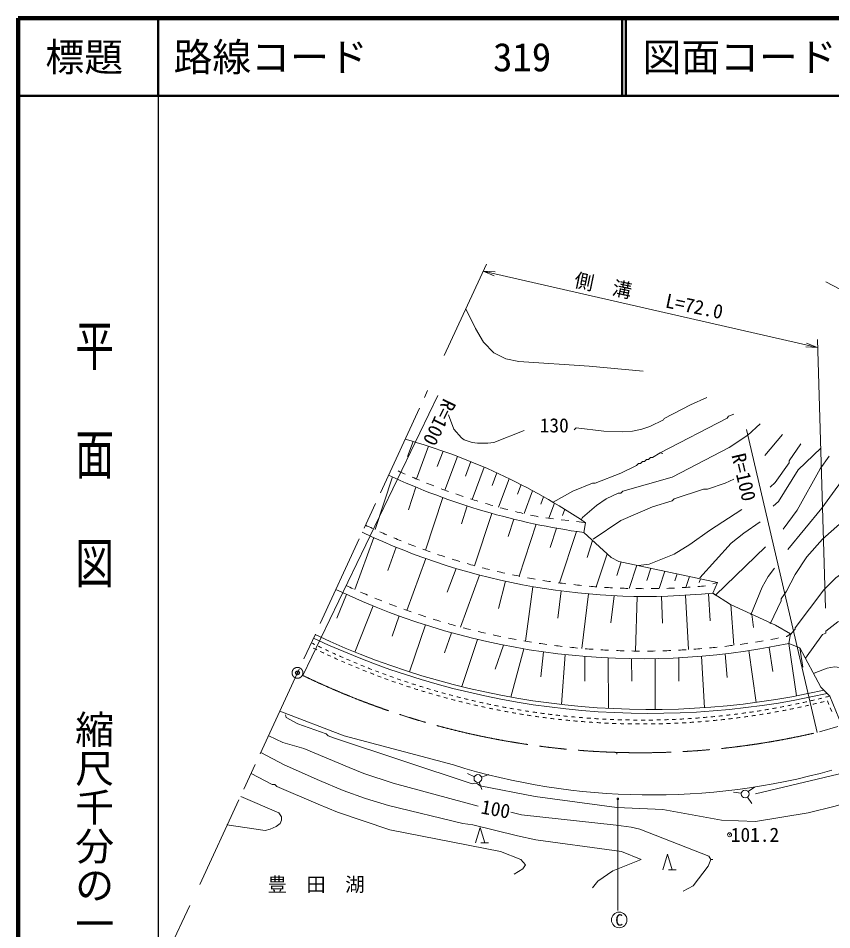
# Model space of a CAD drawing. Units: millimetres, scale not verified. Extents: x 40000 to 680000, y 20000 to 380000.
# Drawn here: x 40000 to 144756, y 262718 to 380000 of the extents above; entities that cross this region are included whole.
import ezdxf
from ezdxf.enums import TextEntityAlignment as Align

# ---------------------------------------------------------------- set-up
doc = ezdxf.new("R2010")
doc.units = ezdxf.units.MM
doc.header["$LTSCALE"] = 1000
doc.header["$PDMODE"] = 32
doc.header["$PDSIZE"] = 500
doc.linetypes.add('CHAIN', pattern=[18.5, 12, -1.5, 3.5, -1.5])
for name, color, linetype, lineweight in [('M-BGD', 7, 'Continuous', 13), ('M-BMK', 2, 'CHAIN', 13), ('M-STR-HTXT', 7, 'Continuous', 13), ('M-TTL', 2, 'Continuous', 140), ('M-TTL-BAND', 7, 'Continuous', 25), ('M-TTL-LINE', 7, 'Continuous', 50)]:
    doc.layers.add(name, color=color, linetype=linetype, lineweight=lineweight)
doc.layers.add('M-OTRS', color=6, linetype='Continuous')
doc.layers.add('M-TTL-TXT', color=7, linetype='Continuous')
doc.styles.add('@ＭＳ ゴシック', font='')
doc.styles.add('ＭＳ ゴシック', font='')
doc.styles.get('@ＭＳ ゴシック').set_extended_font_data('@MS Gothic')
doc.styles.get('ＭＳ ゴシック').set_extended_font_data('MS Gothic')

# ---------------------------------------------------------------- blocks, each defined once
blk = doc.blocks.new('電力柱1')
at = {"color": 7, "linetype": 'Continuous', "lineweight": 13}
for p, q in [((-0.49, 0.061), (-1.483, 0.18)), ((0.4, 0.311), (1.186, 0.93)), ((0.316, -0.391), (0.934, -1.176))]:
    blk.add_line(p, q, dxfattribs=at)
blk.add_circle((0.007, 0.002), 0.5, dxfattribs=at)
blk = doc.blocks.new('針葉樹林')
at = {"color": 7, "linetype": 'Continuous', "lineweight": 13}
for p, q in [((-0.6, 0), (0, 2)), ((0, 2), (0.6, 0)), ((0.1, 0), (1.1, 0))]:
    blk.add_line(p, q, dxfattribs=at)
blk = doc.blocks.new('カーブミラー')
at = {"color": 7, "linetype": 'Continuous', "lineweight": 13}
blk.add_circle((0, 0), 1, dxfattribs=at)
at = {"color": 7, "style": 'ＭＳ ゴシック'}
blk.add_text('C', height=1.47, dxfattribs=at).set_placement((0, 0), align=Align.MIDDLE_CENTER)
blk = doc.blocks.new('open_arrow')
at = {"color": 0, "linetype": 'Continuous', "lineweight": -2}
blk.add_lwpolyline([(7.5, 1.25), (0, 0), (7.5, -1.25)], dxfattribs=at)

msp = doc.modelspace()

# ---------------------------------------------------------------- linework, layer by layer
at = {"layer": 'M-BGD'}
for p, q in [((113522, 335252), (120465, 334575)), ((138414, 326447), (136128, 323737)), ((90856, 325538), (90142, 323618)), ((92833, 324928), (91269, 320725)), ((94701, 324300), (93960, 322307)), ((122666, 324076), (123005, 323991)), ((96543, 323630), (94929, 319293)), ((98285, 322949), (97583, 321063)), ((144425, 323653), (143240, 322044)), ((100002, 322231), (98460, 318088)), ((101626, 321507), (101021, 319882)), ((147389, 322383), (143494, 316964)), ((88172, 320989), (85951, 314202)), ((103228, 320751), (101863, 317084)), ((91200, 319671), (90243, 316749)), ((104743, 319996), (104283, 318761)), ((106238, 319210), (105139, 316259)), ((94662, 318325), (92446, 311554)), ((107652, 318430), (107291, 317460)), ((97814, 317244), (97058, 314935)), ((109047, 317622), (108326, 315686)), ((110368, 316823), (110071, 316026)), ((143494, 316964), (139091, 311630)), ((100967, 316294), (98763, 309560)), ((103832, 315542), (103107, 313326)), ((107928, 315737), (108919, 315610)), ((106693, 314892), (104506, 308208)), ((109290, 314389), (108474, 311898)), ((109911, 315483), (110903, 315356)), ((111895, 315230), (112887, 315103)), ((112845, 313831), (113063, 315080)), ((112887, 315103), (113063, 315080)), ((85780, 313181), (83323, 306500)), ((111880, 313968), (109712, 307344)), ((116362, 310601), (112845, 313831)), ((113953, 312814), (113238, 310630)), ((88682, 311929), (87580, 308930)), ((115814, 311104), (114422, 306849)), ((136213, 311969), (129778, 305788)), ((92505, 310471), (90056, 303808)), ((117356, 310113), (116362, 310601)), ((117645, 310052), (117065, 308280)), ((130045, 307414), (117356, 310113)), ((96372, 309205), (95246, 306142)), ((119654, 309624), (118675, 306632)), ((121458, 309241), (120946, 307676)), ((123241, 308861), (122508, 306621)), ((124843, 308521), (124548, 307621)), ((99395, 308356), (96938, 301671)), ((102724, 307558), (101833, 304052)), ((126425, 308184), (125960, 306761)), ((127847, 307882), (127688, 307397)), ((129439, 306042), (130045, 307414)), ((129451, 307229), (130037, 307397)), ((106277, 306861), (105300, 299849)), ((109917, 306309), (109492, 302809)), ((143748, 306465), (140023, 301555)), ((82281, 305872), (81021, 302809)), ((113418, 305928), (112566, 298919)), ((116743, 305702), (116316, 302189)), ((119699, 305612), (119462, 298580)), ((122827, 305628), (122966, 302168)), ((125940, 305758), (126304, 298761)), ((128885, 305987), (129101, 302488)), ((129439, 306042), (129778, 305788)), ((131732, 304565), (129439, 306042)), ((85683, 304399), (83344, 298453)), ((137505, 301922), (131732, 304565)), ((131756, 304550), (132157, 299327)), ((89038, 303103), (88159, 300483)), ((134474, 303310), (134675, 301606)), ((92428, 301944), (90400, 295902)), ((139455, 300779), (137505, 301922)), ((140023, 301555), (140023, 301385)), ((95770, 300944), (94893, 298334)), ((138958, 300470), (139455, 300779)), ((139205, 299565), (139455, 300779)), ((140023, 301385), (139430, 300708)), ((144002, 301131), (144002, 300877)), ((99143, 300073), (97105, 294005)), ((102466, 299348), (101426, 296249)), ((140630, 299003), (139205, 299565)), ((139205, 299565), (140208, 292809)), ((105109, 298862), (103414, 292662)), ((107638, 298472), (107296, 295260)), ((110418, 298127), (109962, 291702)), ((127990, 297914), (128354, 291293)), ((131037, 298223), (131276, 295180)), ((134081, 298634), (135029, 291972)), ((136697, 299023), (137171, 295932)), ((143366, 293942), (140630, 299003)), ((140630, 299003), (141021, 296493)), ((112970, 297885), (112978, 294720)), ((115969, 297694), (115985, 291200)), ((118986, 297600), (118993, 294715)), ((122005, 297606), (122022, 291057)), ((125043, 297713), (125051, 294709)), ((144171, 296390), (142478, 295713)), ((144491, 292780), (143366, 293942)), ((144381, 291723), (144197, 292188)), ((146071, 289012), (144491, 292780)), ((81990, 287654), (73692, 290863)), ((144749, 290794), (144565, 291259)), ((96029, 283924), (81990, 287654)), ((117078, 285468), (117078, 285299)), ((148913, 283521), (134943, 280219)), ((98790, 281573), (99129, 281489)), ((129185, 271752), (129439, 271752))]:
    msp.add_line(p, q, dxfattribs=at)
at = {"layer": 'M-BGD', "linetype": 'CHAIN'}
msp.add_line((63388, 268536), (92719, 332094), dxfattribs=at)
at = {"layer": 'M-BGD'}
for points in [[(144002, 346089), (148828, 343549), (148997, 343295), (151622, 341941)], [(97617, 342593), (98875, 340078), (99891, 338300), (101245, 336945), (102769, 336183), (104463, 335845), (113522, 335252)], [(128677, 331188), (126561, 330257), (123174, 328479), (123089, 328309), (121311, 327463), (120295, 327124), (119110, 326870), (117840, 326785), (115385, 326870), (111829, 327293), (111575, 327039)], [(95403, 328987), (96081, 327124), (97097, 326023), (97435, 325769), (98451, 325431), (99129, 325346), (100483, 325346), (101245, 325431), (105140, 326955)], [(132149, 329071), (131471, 328817), (131302, 328563), (122666, 324076)], [(135535, 327801), (133927, 326362), (131556, 324753), (124190, 320943), (117840, 319165), (117586, 318911), (117247, 318911), (115723, 318149), (114453, 317303), (112675, 315779), (112473, 315475)], [(140785, 325261), (139261, 323060), (139261, 322806), (137483, 320266), (136805, 319673)], [(122666, 324076), (121650, 323483), (121396, 323483), (121142, 323229), (120888, 323229), (120634, 322975), (120380, 322975), (120126, 322721), (119872, 322721), (119618, 322467), (117586, 321451), (114284, 320181), (113945, 320181), (111405, 319165), (108888, 317716)], [(143325, 324669), (140446, 321875), (137906, 317811), (137229, 317218)], [(143240, 322044), (140277, 316710), (138499, 314255)], [(132149, 320689), (131048, 320181), (128762, 319419), (128254, 319419), (124444, 318149), (124190, 317895), (121650, 317133), (117586, 315355), (114030, 312985)], [(151961, 319927), (151791, 319927), (149929, 317980), (148659, 316964), (147981, 316625), (146542, 315609), (143579, 312985)], [(133165, 316795), (129016, 314085), (126476, 312307), (124444, 311037), (121227, 309767), (119872, 309598)], [(135535, 315186), (133419, 313747), (131810, 312477), (127746, 307989)], [(138922, 306296), (140023, 308413), (141547, 310699), (143579, 312985)], [(137398, 309259), (136551, 308159), (135789, 306804), (134350, 303248)], [(143748, 306465), (145272, 307989), (146542, 308921), (147812, 309429), (149336, 309429), (149844, 309259), (150352, 308921), (151199, 307651), (151707, 305619), (151707, 304772), (151961, 303587), (152215, 302825), (152977, 300962), (153485, 300200), (154247, 299438), (156617, 298083), (158819, 297745), (159073, 297491)], [(138922, 306296), (138245, 305280), (138245, 305026), (136805, 302063)], [(144002, 301131), (145526, 302317), (146457, 302401), (147558, 301893), (148151, 301131), (149251, 298845), (149929, 297660), (150691, 296644), (151961, 295543), (153231, 295035)], [(141377, 297660), (143579, 300708), (144002, 300877)], [(144171, 296390), (145103, 296559), (147135, 296305), (150860, 293342)], [(74406, 290379), (74491, 290040), (76015, 289193), (79655, 287923), (79909, 287669), (80587, 287415), (98451, 281489), (98790, 281573)], [(72289, 287669), (74067, 286823), (76777, 286061), (82619, 283605), (84481, 282843), (88291, 281573), (99213, 278610)], [(71231, 285531), (74237, 283944), (78809, 281912), (81857, 280642), (84735, 279626), (87699, 278695), (97266, 276409)], [(70003, 282843), (72713, 281404), (73051, 281404), (73305, 281150), (78639, 278864), (81095, 277848), (87868, 275562), (102092, 272768), (104717, 271752), (105309, 271075), (104971, 270567), (103870, 269889)], [(117078, 278441), (106579, 279880), (99467, 281235), (99129, 281489)], [(68649, 279880), (73559, 277763), (73898, 277255), (73898, 276832), (73729, 276409), (73221, 275985), (72459, 275647), (71781, 275477), (66871, 276239)], [(149082, 279795), (145187, 278610), (141716, 277763), (134943, 276663), (130540, 276832), (123005, 278187), (117078, 278441)], [(103447, 277848), (104801, 277509), (116993, 276155)], [(97266, 276409), (98536, 276239), (104293, 274800), (106664, 274292), (116739, 272937)], [(116993, 276155), (118941, 275901), (120041, 275647), (128931, 272175), (129185, 271752)], [(116739, 272937), (117671, 272768), (120211, 271752), (116570, 270313)], [(129185, 271752), (128847, 270905), (126899, 268365), (125629, 267688)], [(113945, 268111), (114623, 268958), (116570, 270313)]]:
    msp.add_lwpolyline(points, dxfattribs=at)
msp.add_circle((117206, 279566), 100, dxfattribs=at)
for centre, radius, start, end in [((68244, 248711), 80085, 55.96875, 74.36353), ((124645, 400603), 86571, 245.62126, 246.2831), ((124645, 400603), 87571, 245.04361, 262.25598), ((124645, 400603), 86571, 246.94494, 247.60677), ((124645, 400603), 86571, 248.26861, 248.93045), ((124645, 400603), 86571, 249.59229, 250.25412), ((124645, 400603), 86571, 250.91596, 251.5778), ((124645, 400603), 86571, 252.23964, 252.90147), ((124645, 400603), 86571, 253.56331, 254.22515), ((124645, 400603), 86571, 254.88699, 255.54882), ((124645, 400603), 86571, 256.21066, 256.8725), ((124645, 400603), 86571, 257.53434, 258.19617), ((120829, 390456), 83852, 244.49718, 245.18048), ((120829, 390456), 84852, 244.50578, 275.82408), ((120829, 390456), 83852, 245.86378, 246.54708), ((120829, 390456), 83852, 247.23038, 247.91368), ((120829, 390456), 83852, 248.59698, 249.28028), ((120829, 390456), 83852, 249.96358, 250.64688), ((120829, 390456), 83852, 251.33018, 252.01348), ((120829, 390456), 83852, 252.69678, 253.38008), ((120829, 390456), 83852, 254.06338, 254.74668), ((120829, 390456), 83852, 255.42998, 256.11328), ((120829, 390456), 83852, 256.79657, 257.47987), ((120829, 390456), 83852, 258.16317, 258.84647), ((120829, 390456), 83852, 259.52977, 260.21307), ((120829, 390456), 83852, 260.89637, 261.57967), ((120829, 390456), 83852, 262.26297, 262.94627), ((120305, 389024), 91433, 244.47966, 281.92922), ((120479, 389629), 91054, 245.16644, 245.79569), ((120479, 389629), 91054, 246.42494, 247.05419), ((120829, 390456), 83852, 263.62957, 264.31287), ((120829, 390456), 83852, 264.99617, 265.67947), ((120829, 390456), 83852, 266.36277, 267.04607), ((120829, 390456), 83852, 267.72937, 268.41267), ((120829, 390456), 83852, 269.09597, 269.77927), ((120829, 390456), 83852, 270.46256, 271.14586), ((120829, 390456), 83852, 271.82916, 272.51246), ((120829, 390456), 83852, 273.19576, 273.87906), ((120829, 390456), 83852, 274.56236, 275.24155), ((120479, 389629), 91054, 247.68344, 248.31269), ((120479, 389629), 91054, 248.94194, 249.57119), ((120479, 389629), 91054, 250.20044, 250.82969), ((120479, 389629), 91054, 251.45894, 252.08819), ((120479, 389629), 91054, 252.71744, 253.34668), ((120479, 389629), 91054, 253.97593, 254.60518), ((120479, 389629), 91054, 255.23443, 255.86368), ((121411, 392696), 101640, 244.8562, 282.69847), ((120479, 389629), 91054, 256.49293, 257.12218), ((120479, 389629), 91054, 257.75143, 258.38068), ((120479, 389629), 91054, 259.00993, 259.63918), ((120479, 389629), 91054, 280.40443, 281.03368), ((120479, 389629), 91054, 281.66293, 281.70941), ((120335, 385896), 96199, 243.7201, 244.0179), ((121411, 392696), 102140, 244.85802, 282.86927), ((120335, 385896), 96199, 244.3157, 244.6135), ((120479, 389629), 91054, 260.26843, 260.89768), ((120479, 389629), 91054, 261.52693, 262.15618), ((120479, 389629), 91054, 262.78543, 263.41468), ((120479, 389629), 91054, 275.37043, 275.99968), ((120479, 389629), 91054, 276.62893, 277.25818), ((120479, 389629), 91054, 277.88743, 278.51668), ((120479, 389629), 91054, 279.14593, 279.77518), ((120335, 385896), 96699, 244.02416, 244.32042), ((120335, 385896), 96699, 244.61668, 244.91294), ((120335, 385896), 96199, 244.9113, 245.2091), ((120335, 385896), 96699, 245.2092, 245.50546), ((120335, 385896), 96199, 245.5069, 245.8047), ((120335, 385896), 96199, 246.1025, 246.4003), ((120479, 389629), 91054, 264.04393, 264.67318), ((120479, 389629), 91054, 265.30243, 265.93168), ((120479, 389629), 91054, 266.56093, 267.19018), ((120479, 389629), 91054, 267.81943, 268.44868), ((120479, 389629), 91054, 269.07793, 269.70718), ((120479, 389629), 91054, 270.33643, 270.96568), ((120479, 389629), 91054, 271.59493, 272.22418), ((120479, 389629), 91054, 272.85343, 273.48268), ((120479, 389629), 91054, 274.11193, 274.74118), ((120335, 385896), 96699, 245.80172, 246.09797), ((120335, 385896), 96699, 246.39423, 246.69049), ((120335, 385896), 96199, 246.6981, 246.9959), ((120335, 385896), 96699, 246.98675, 247.28301), ((120335, 385896), 96199, 247.2937, 247.5915), ((120335, 385896), 96199, 247.8893, 248.1871), ((120335, 385896), 96699, 247.57927, 247.87553), ((120335, 385896), 96699, 248.17179, 248.46805), ((120335, 385896), 96199, 248.4849, 248.7827), ((120335, 385896), 96699, 248.76431, 249.06057), ((120335, 385896), 96199, 249.0805, 249.37829), ((120335, 385896), 96199, 249.67609, 249.97389), ((120335, 385896), 96699, 249.35683, 249.65309), ((120335, 385896), 96699, 249.94935, 250.24561), ((120335, 385896), 96199, 250.27169, 250.56949), ((120335, 385896), 96699, 250.54187, 250.83813), ((120335, 385896), 96199, 250.86729, 251.16509), ((120335, 385896), 96699, 251.13439, 251.43065), ((120335, 385896), 96199, 251.46289, 251.76069), ((120335, 385896), 96699, 251.72691, 252.02317), ((120335, 385896), 96199, 252.05849, 252.35629), ((120335, 385896), 96699, 252.31943, 252.61569), ((120335, 385896), 96199, 252.65409, 252.95189), ((120335, 385896), 96699, 252.91195, 253.20821), ((120335, 385896), 96199, 253.24969, 253.54749), ((120335, 385896), 96199, 253.84529, 254.14309), ((120335, 385896), 96199, 254.44089, 254.73869), ((120335, 385896), 96699, 253.50447, 253.80073), ((120335, 385896), 96699, 254.09699, 254.39325), ((120335, 385896), 96699, 254.68951, 254.98576), ((120335, 385896), 96199, 255.03649, 255.33428), ((120335, 385896), 96699, 255.28202, 255.57828), ((120335, 385896), 96199, 255.63208, 255.92988), ((120335, 385896), 96699, 255.87454, 256.1708), ((120335, 385896), 96199, 256.22768, 256.52548), ((120335, 385896), 96199, 256.82328, 257.12108), ((120335, 385896), 96199, 282.43404, 282.73184), ((120335, 385896), 96199, 283.02964, 283.32744), ((120335, 385896), 96199, 283.62524, 283.92304), ((120335, 385896), 96699, 283.72295, 284.01921), ((120335, 385896), 96199, 284.22084, 284.51864), ((120335, 385896), 96199, 284.51864, 284.54283), ((120335, 385896), 96699, 256.46706, 256.76332), ((120335, 385896), 96699, 257.05958, 257.35584), ((120335, 385896), 96199, 257.41888, 257.71668), ((120335, 385896), 96699, 257.6521, 257.94836), ((120335, 385896), 96199, 258.01448, 258.31228), ((120335, 385896), 96699, 258.24462, 258.54088), ((120335, 385896), 96199, 258.61008, 258.90788), ((120335, 385896), 96699, 258.83714, 259.1334), ((120335, 385896), 96199, 259.20568, 259.50348), ((120335, 385896), 96199, 259.80128, 260.09908), ((120335, 385896), 96199, 260.39688, 260.69468), ((120335, 385896), 96199, 260.99248, 261.29027), ((120335, 385896), 96199, 278.86044, 279.15824), ((120335, 385896), 96199, 279.45604, 279.75384), ((120335, 385896), 96199, 280.05164, 280.34944), ((120335, 385896), 96199, 280.64724, 280.94504), ((120335, 385896), 96699, 280.76036, 281.05662), ((120335, 385896), 96199, 281.24284, 281.54064), ((120335, 385896), 96699, 281.35287, 281.64913), ((120335, 385896), 96199, 281.83844, 282.13624), ((120335, 385896), 96699, 281.94539, 282.24165), ((120335, 385896), 96699, 282.53791, 282.83417), ((120335, 385896), 96699, 283.13043, 283.42669), ((120335, 385896), 96699, 259.42966, 259.72592), ((120335, 385896), 96699, 260.02218, 260.31844), ((120335, 385896), 96699, 260.6147, 260.91096), ((120335, 385896), 96699, 261.20722, 261.50348), ((120335, 385896), 96199, 261.58807, 261.88587), ((120335, 385896), 96699, 261.79974, 262.096), ((120335, 385896), 96199, 262.18367, 262.48147), ((120335, 385896), 96699, 262.39226, 262.68852), ((120335, 385896), 96199, 262.77927, 263.07707), ((120335, 385896), 96699, 262.98478, 263.28104), ((120335, 385896), 96199, 263.37487, 263.67267), ((120335, 385896), 96699, 263.57729, 263.87355), ((120335, 385896), 96199, 263.97047, 264.26827), ((120335, 385896), 96699, 264.16981, 264.46607), ((120335, 385896), 96199, 264.56607, 264.86387), ((120335, 385896), 96199, 265.16167, 265.45947), ((120335, 385896), 96199, 265.75727, 266.05507), ((120335, 385896), 96199, 266.35287, 266.65067), ((120335, 385896), 96199, 266.94846, 267.24626), ((120335, 385896), 96199, 267.54406, 267.84186), ((120335, 385896), 96199, 268.13966, 268.43746), ((120335, 385896), 96199, 268.73526, 269.03306), ((120335, 385896), 96199, 269.33086, 269.62866), ((120335, 385896), 96199, 269.92646, 270.22426), ((120335, 385896), 96199, 270.52206, 270.81986), ((120335, 385896), 96199, 271.11766, 271.41546), ((120335, 385896), 96199, 271.71326, 272.01106), ((120335, 385896), 96199, 272.30886, 272.60666), ((120335, 385896), 96199, 272.90445, 273.20225), ((120335, 385896), 96199, 273.50005, 273.79785), ((120335, 385896), 96199, 274.09565, 274.39345), ((120335, 385896), 96199, 274.69125, 274.98905), ((120335, 385896), 96199, 275.28685, 275.58465), ((120335, 385896), 96199, 275.88245, 276.18025), ((120335, 385896), 96699, 276.0202, 276.31646), ((120335, 385896), 96199, 276.47805, 276.77585), ((120335, 385896), 96699, 276.61272, 276.90898), ((120335, 385896), 96199, 277.07365, 277.37145), ((120335, 385896), 96699, 277.20524, 277.5015), ((120335, 385896), 96199, 277.66925, 277.96705), ((120335, 385896), 96699, 277.79776, 278.09402), ((120335, 385896), 96199, 278.26485, 278.56265), ((120335, 385896), 96699, 278.39028, 278.68654), ((120335, 385896), 96699, 278.9828, 279.27906), ((120335, 385896), 96699, 279.57532, 279.87158), ((120335, 385896), 96699, 280.16784, 280.4641), ((120335, 385896), 96699, 264.76233, 265.05859), ((120335, 385896), 96699, 265.35485, 265.65111), ((120335, 385896), 96699, 265.94737, 266.24363), ((120335, 385896), 96699, 266.53989, 266.83615), ((120335, 385896), 96699, 267.13241, 267.42867), ((120335, 385896), 96699, 267.72493, 268.02119), ((120335, 385896), 96699, 268.31745, 268.61371), ((120335, 385896), 96699, 268.90997, 269.20623), ((120335, 385896), 96699, 269.50249, 269.79875), ((120335, 385896), 96699, 270.09501, 270.39127), ((120335, 385896), 96699, 270.68753, 270.98379), ((120335, 385896), 96699, 271.28005, 271.57631), ((120335, 385896), 96699, 271.87257, 272.16883), ((120335, 385896), 96699, 272.46508, 272.76134), ((120335, 385896), 96699, 273.0576, 273.35386), ((120335, 385896), 96699, 273.65012, 273.94638), ((120335, 385896), 96699, 274.24264, 274.5389), ((120335, 385896), 96699, 274.83516, 275.13142), ((120335, 385896), 96699, 275.42768, 275.72394), ((121540, 366220), 86160, 252.77715, 285.6363)]:
    msp.add_arc(centre, radius, start, end, dxfattribs=at)
msp.add_point((131592, 274945), dxfattribs=at)
at = {"layer": 'M-BMK'}
msp.add_line((143192, 288189), (145518, 288854), dxfattribs=at)
msp.add_circle((75958, 295775), 700, dxfattribs=at)
msp.add_arc((120126, 385493), 100000, 244.1901, 283.33556, dxfattribs=at)
at = {"layer": 'M-OTRS'}
msp.add_point((75958, 295775), dxfattribs=at)
at = {"layer": 'M-STR-HTXT'}
for p, q in [((94833, 336625), (100310, 348363)), ((99880, 347443), (142927, 337634)), ((143953, 304112), (142896, 338659)), ((76640, 295443), (94035, 331463)), ((142886, 288117), (133782, 327067)), ((117206, 279466), (117206, 265184)), ((62104, 265824), (58846, 258940))]:
    msp.add_line(p, q, dxfattribs=at)
at = {"layer": 'M-TTL'}
for p, q in [((40000, 380000), (40000, 20000)), ((680000, 380000), (40000, 380000))]:
    msp.add_line(p, q, dxfattribs=at)
at = {"layer": 'M-TTL-BAND'}
msp.add_line((58000, 370000), (58000, 20000), dxfattribs=at)
at = {"layer": 'M-TTL-LINE'}
for p, q in [((58000, 380000), (58000, 370000)), ((117750, 380000), (117750, 370000)), ((118250, 380000), (118250, 370000)), ((40000, 370000), (680000, 370000))]:
    msp.add_line(p, q, dxfattribs=at)

# ---------------------------------------------------------------- block references
at = {"layer": 'M-BGD', "xscale": 1000, "yscale": 1000}
for p, rotation in [((99180, 282181), 341.64655), ((133593, 280194), 357.7974)]:
    msp.add_blockref('電力柱1', p, dxfattribs=dict(at, rotation=rotation))
for name, p in [('針葉樹林', (99472, 273887)), ('針葉樹林', (123612, 270438)), ('カーブミラー', (117382, 263982))]:
    msp.add_blockref(name, p, dxfattribs=at)
at = {"layer": 'M-STR-HTXT', "xscale": 200, "yscale": 200}
for p, rotation in [((99880, 347443), 347.2), ((142927, 337634), 167.2)]:
    msp.add_blockref('open_arrow', p, dxfattribs=dict(at, rotation=rotation))
at = {"layer": 'M-STR-HTXT', "rotation": 270}
msp.add_blockref('open_arrow', (117206, 279466), dxfattribs=at)

# ---------------------------------------------------------------- texts
at = {"layer": 'M-BGD', "style": 'ＭＳ ゴシック'}
for s, p in [('130', (109019, 326153)), ('豊\u3000田\u3000湖', (78352, 267085))]:
    msp.add_text(s, height=1833, dxfattribs=at).set_placement(p, align=Align.BOTTOM_CENTER)
msp.add_text('100', height=1833, rotation=349.472, dxfattribs=at).set_placement((101217, 276809), align=Align.BOTTOM_CENTER)
msp.add_text('101.2', height=1833, dxfattribs=at).set_placement((131752, 274945), align=Align.MIDDLE_LEFT)
at = {"layer": 'M-STR-HTXT', "style": 'ＭＳ ゴシック'}
for s, p in [('側\u3000溝', (115025, 344189)), ('L=72.0', (126764, 341503))]:
    msp.add_text(s, height=1833, rotation=348.206, dxfattribs=at).set_placement(p, align=Align.BOTTOM_CENTER)
for rotation, p in [(243.866, (94303, 331442)), (283.156, (131300, 323655))]:
    msp.add_text('R=100', height=1833, rotation=rotation, dxfattribs=at).set_placement(p, align=Align.BOTTOM_LEFT)
at = {"layer": 'M-TTL-BAND', "style": '@ＭＳ ゴシック', "width": 1.4}
msp.add_text('平  面  図', height=3666, rotation=270, dxfattribs=at).set_placement((49777, 306475), align=Align.MIDDLE_RIGHT)
at = {"layer": 'M-TTL-BAND', "style": '@ＭＳ ゴシック'}
msp.add_text('縮尺千分の一', height=3666, rotation=270, dxfattribs=at).set_placement((49777, 261030), align=Align.MIDDLE_RIGHT)
at = {"layer": 'M-TTL-TXT', "style": 'ＭＳ ゴシック'}
msp.add_text('標題', height=3666, dxfattribs=at).set_placement((48500, 375000), align=Align.MIDDLE_CENTER)
for s, p in [('路線コード', (60000, 375000)), ('319', (101142, 375000)), ('図面コード', (120380, 375000))]:
    msp.add_text(s, height=3666, dxfattribs=at).set_placement(p, align=Align.MIDDLE_LEFT)

doc.saveas('drawing.dxf')
